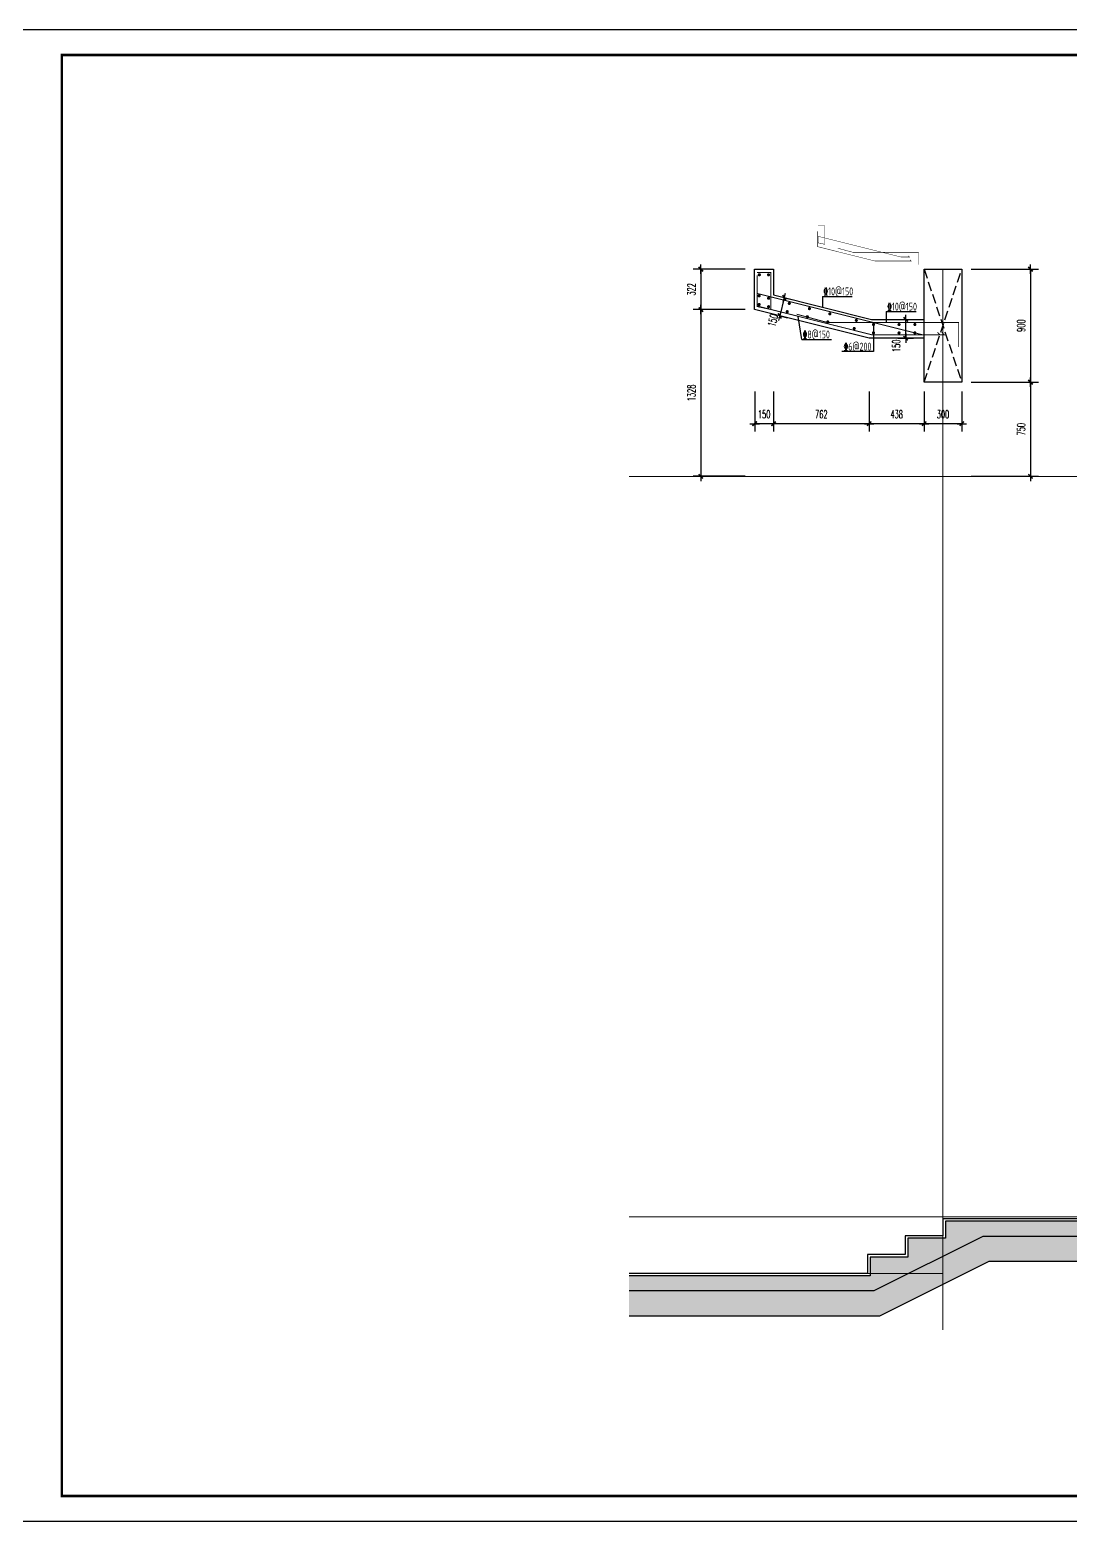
# Model space of a CAD drawing. Extents: x 169490 to 7584583, y -2399407 to 1374371.
# Drawn here: x 3754212 to 3762499, y 631585 to 643465 of the extents above; entities that cross this region are included whole.
import ezdxf

# ---------------------------------------------------------------- set-up
doc = ezdxf.new("R2010")
doc.units = 0
doc.header["$LTSCALE"] = 100
for name, pattern in [('ACAD_ISO10W100', [18.5, 12, -3, 0.5, -3]), ('DASH', [0.35, 0.25, -0.1]), ('DIVIDE2', [15.875, 6.35, -3.175, 0, -3.175, 0, -3.175]), ('DOTE', [2.42, 2, -0.2, 0.02, -0.2])]:
    doc.linetypes.add(name, pattern=pattern)
doc.layers.get('0').update_dxf_attribs({"linetype": 'CONTINUOUS'})
doc.layers.get('DEFPOINTS').update_dxf_attribs({"linetype": 'CONTINUOUS'})
for name, color, linetype in [('10', 7, 'DIVIDE2'), ('A-WA-M(面层)', 43, 'CONTINUOUS'), ('PUB_HATCH', 8, 'CONTINUOUS'), ('S-DETL-RBAR', 1, 'CONTINUOUS'), ('S-DETL-TEXT', 7, 'CONTINUOUS'), ('WALL', 7, 'CONTINUOUS'), ('图框', 140, 'CONTINUOUS'), ('尺寸标注', 3, 'CONTINUOUS')]:
    doc.layers.add(name, color=color, linetype=linetype)
doc.layers.add('DOTE', color=147, linetype='DOTE', lineweight=15)
doc.styles.add('DIM_FONT_T3', font='SIMPLEX', dxfattribs={"width": 0.494118, "bigfont": 'GBCBIG'})
doc.styles.add('TSSD_REIN', font='tssdeng.shx', dxfattribs={"width": 0.7, "bigfont": 'hztxt.shx'})
doc.dimstyles.new('DIMN100$TCH&&25', dxfattribs={"dimtxt": 63.75, "dimasz": 0.25, "dimexe": 62.5, "dimexo": 75, "dimgap": 43.125, "dimtad": 1, "dimdec": 0, "dimzin": 0, "dimdsep": 46, "dimtxsty": 'DIM_FONT_T3', "dimblk": '_DIMX', "dimcen": 0.09, "dimclrt": 7, "dimadec": 0, "dimazin": 0, "dimtfac": 1, "dimtdec": 0, "dimtix": 1, "dimtmove": 2, "dimatfit": 3, "dimldrblk": '_DIMX', "dimfxl": 10, "dimtolj": 1, "dimtzin": 0, "dimarcsym": 0})

# ---------------------------------------------------------------- blocks, each defined once
blk = doc.blocks.new('_DIMX')
blk.add_line((-150, 0), (150, 0))
at = {"const_width": 50}
blk.add_lwpolyline([(-70, -70), (70, 70)], dxfattribs=at)
blk = doc.blocks.new('*D1329')
at = {"layer": 'DEFPOINTS', "color": 0, "transparency": 16777216}
for p in [(3761336, 640658), (3761636, 640658), (3761336, 640327)]:
    blk.add_point(p, dxfattribs=at)
at = {"layer": '尺寸标注', "color": 0, "lineweight": -2, "transparency": 16777216}
for p, q in [((3761336, 640583), (3761336, 640265)), ((3761636, 640583), (3761636, 640265)), ((3761635, 640327), (3761336, 640327))]:
    blk.add_line(p, q, dxfattribs=at)
at = {"layer": '尺寸标注', "color": 0, "lineweight": -2, "transparency": 16777216, "xscale": 0.25, "yscale": 0.25, "zscale": 0.25, "rotation": 180}
blk.add_blockref('_DIMX', (3761336, 640327), dxfattribs=at)
at = {"layer": '尺寸标注', "color": 0, "lineweight": -2, "transparency": 16777216, "xscale": 0.25, "yscale": 0.25, "zscale": 0.25}
blk.add_blockref('_DIMX', (3761636, 640327), dxfattribs=at)
at = {"layer": '尺寸标注', "color": 7, "transparency": 16777216, "insert": (3761486, 640402), "char_height": 63.8, "attachment_point": 5, "style": 'DIM_FONT_T3'}
blk.add_mtext('\\A1;300', dxfattribs=at)
blk = doc.blocks.new('*D1330')
at = {"layer": 'DEFPOINTS', "color": 0, "transparency": 16777216}
for p in [(3760898, 640658), (3761336, 640658), (3760898, 640327)]:
    blk.add_point(p, dxfattribs=at)
at = {"layer": '尺寸标注', "color": 0, "lineweight": -2, "transparency": 16777216}
for p, q in [((3760898, 640583), (3760898, 640265)), ((3761336, 640583), (3761336, 640265)), ((3761335, 640327), (3760898, 640327))]:
    blk.add_line(p, q, dxfattribs=at)
at = {"layer": '尺寸标注', "color": 0, "lineweight": -2, "transparency": 16777216, "xscale": 0.25, "yscale": 0.25, "zscale": 0.25, "rotation": 180}
blk.add_blockref('_DIMX', (3760898, 640327), dxfattribs=at)
at = {"layer": '尺寸标注', "color": 0, "lineweight": -2, "transparency": 16777216, "xscale": 0.25, "yscale": 0.25, "zscale": 0.25}
blk.add_blockref('_DIMX', (3761336, 640327), dxfattribs=at)
at = {"layer": '尺寸标注', "color": 7, "transparency": 16777216, "insert": (3761117, 640402), "char_height": 63.8, "attachment_point": 5, "style": 'DIM_FONT_T3'}
blk.add_mtext('\\A1;438', dxfattribs=at)
blk = doc.blocks.new('*D1331')
at = {"layer": 'DEFPOINTS', "color": 0, "transparency": 16777216}
for p in [(3760136, 640658), (3760898, 640658), (3760136, 640327)]:
    blk.add_point(p, dxfattribs=at)
at = {"layer": '尺寸标注', "color": 0, "lineweight": -2, "transparency": 16777216}
for p, q in [((3760136, 640583), (3760136, 640265)), ((3760898, 640583), (3760898, 640265)), ((3760898, 640327), (3760136, 640327))]:
    blk.add_line(p, q, dxfattribs=at)
at = {"layer": '尺寸标注', "color": 0, "lineweight": -2, "transparency": 16777216, "xscale": 0.25, "yscale": 0.25, "zscale": 0.25, "rotation": 180}
blk.add_blockref('_DIMX', (3760136, 640327), dxfattribs=at)
at = {"layer": '尺寸标注', "color": 0, "lineweight": -2, "transparency": 16777216, "xscale": 0.25, "yscale": 0.25, "zscale": 0.25}
blk.add_blockref('_DIMX', (3760898, 640327), dxfattribs=at)
at = {"layer": '尺寸标注', "color": 7, "transparency": 16777216, "insert": (3760517, 640402), "char_height": 63.8, "attachment_point": 5, "style": 'DIM_FONT_T3'}
blk.add_mtext('\\A1;762', dxfattribs=at)
blk = doc.blocks.new('*D1332')
at = {"layer": 'DEFPOINTS', "color": 0, "transparency": 16777216}
for p in [(3759986, 640658), (3760136, 640658), (3759986, 640327)]:
    blk.add_point(p, dxfattribs=at)
at = {"layer": '尺寸标注', "color": 0, "lineweight": -2, "transparency": 16777216}
for p, q in [((3759986, 640583), (3759986, 640265)), ((3760136, 640583), (3760136, 640265)), ((3759985, 640327), (3759985, 640327)), ((3760136, 640327), (3759986, 640327)), ((3760136, 640327), (3760136, 640327))]:
    blk.add_line(p, q, dxfattribs=at)
at = {"layer": '尺寸标注', "color": 0, "lineweight": -2, "transparency": 16777216, "xscale": 0.25, "yscale": 0.25, "zscale": 0.25}
blk.add_blockref('_DIMX', (3759986, 640327), dxfattribs=at)
at = {"layer": '尺寸标注', "color": 0, "lineweight": -2, "transparency": 16777216, "xscale": 0.25, "yscale": 0.25, "zscale": 0.25, "rotation": 180}
blk.add_blockref('_DIMX', (3760136, 640327), dxfattribs=at)
at = {"layer": '尺寸标注', "color": 7, "transparency": 16777216, "insert": (3760061, 640402), "char_height": 63.8, "attachment_point": 5, "style": 'DIM_FONT_T3'}
blk.add_mtext('\\A1;150', dxfattribs=at)
blk = doc.blocks.new('*D1333')
at = {"layer": 'DEFPOINTS', "color": 0, "transparency": 16777216}
for p in [(3759986, 641558), (3759557, 641236), (3759986, 641236)]:
    blk.add_point(p, dxfattribs=at)
at = {"layer": '尺寸标注', "color": 0, "lineweight": -2, "transparency": 16777216}
for p, q in [((3759911, 641558), (3759495, 641558)), ((3759557, 641557), (3759557, 641236)), ((3759911, 641236), (3759495, 641236))]:
    blk.add_line(p, q, dxfattribs=at)
at = {"layer": '尺寸标注', "color": 0, "lineweight": -2, "transparency": 16777216, "xscale": 0.25, "yscale": 0.25, "zscale": 0.25}
for p, rotation in [((3759557, 641558), 90), ((3759557, 641236), 270)]:
    blk.add_blockref('_DIMX', p, dxfattribs=dict(at, rotation=rotation))
at = {"layer": '尺寸标注', "color": 7, "transparency": 16777216, "insert": (3759482, 641397), "char_height": 63.8, "attachment_point": 5, "rotation": 90, "style": 'DIM_FONT_T3'}
blk.add_mtext('\\A1;322', dxfattribs=at)
blk = doc.blocks.new('*D1334')
at = {"layer": 'DEFPOINTS', "color": 0, "transparency": 16777216}
for p in [(3759986, 641236), (3759557, 639908), (3759986, 639908)]:
    blk.add_point(p, dxfattribs=at)
at = {"layer": '尺寸标注', "color": 0, "lineweight": -2, "transparency": 16777216}
for p, q in [((3759911, 641236), (3759495, 641236)), ((3759557, 641235), (3759557, 639908)), ((3759911, 639908), (3759495, 639908))]:
    blk.add_line(p, q, dxfattribs=at)
at = {"layer": '尺寸标注', "color": 0, "lineweight": -2, "transparency": 16777216, "xscale": 0.25, "yscale": 0.25, "zscale": 0.25}
for p, rotation in [((3759557, 641236), 90), ((3759557, 639908), 270)]:
    blk.add_blockref('_DIMX', p, dxfattribs=dict(at, rotation=rotation))
at = {"layer": '尺寸标注', "color": 7, "transparency": 16777216, "insert": (3759482, 640572), "char_height": 63.8, "attachment_point": 5, "rotation": 90, "style": 'DIM_FONT_T3'}
blk.add_mtext('\\A1;1328', dxfattribs=at)
blk = doc.blocks.new('*D1335')
at = {"layer": 'DEFPOINTS', "color": 0, "transparency": 16777216}
for p in [(3761636, 641558), (3761636, 640658), (3762183, 640658)]:
    blk.add_point(p, dxfattribs=at)
at = {"layer": '尺寸标注', "color": 0, "lineweight": -2, "transparency": 16777216}
for p, q in [((3761711, 641558), (3762246, 641558)), ((3762183, 641557), (3762183, 640658)), ((3761711, 640658), (3762246, 640658))]:
    blk.add_line(p, q, dxfattribs=at)
at = {"layer": '尺寸标注', "color": 0, "lineweight": -2, "transparency": 16777216, "xscale": 0.25, "yscale": 0.25, "zscale": 0.25}
for p, rotation in [((3762183, 641558), 90), ((3762183, 640658), 270)]:
    blk.add_blockref('_DIMX', p, dxfattribs=dict(at, rotation=rotation))
at = {"layer": '尺寸标注', "color": 7, "transparency": 16777216, "insert": (3762108, 641108), "char_height": 63.8, "attachment_point": 5, "rotation": 90, "style": 'DIM_FONT_T3'}
blk.add_mtext('\\A1;900', dxfattribs=at)
blk = doc.blocks.new('*D1336')
at = {"layer": 'DEFPOINTS', "color": 0, "transparency": 16777216}
for p in [(3761636, 640658), (3761636, 639908), (3762183, 639908)]:
    blk.add_point(p, dxfattribs=at)
at = {"layer": '尺寸标注', "color": 0, "lineweight": -2, "transparency": 16777216}
for p, q in [((3761711, 640658), (3762246, 640658)), ((3762183, 640657), (3762183, 639908)), ((3761711, 639908), (3762246, 639908))]:
    blk.add_line(p, q, dxfattribs=at)
at = {"layer": '尺寸标注', "color": 0, "lineweight": -2, "transparency": 16777216, "xscale": 0.25, "yscale": 0.25, "zscale": 0.25}
for p, rotation in [((3762183, 640658), 90), ((3762183, 639908), 270)]:
    blk.add_blockref('_DIMX', p, dxfattribs=dict(at, rotation=rotation))
at = {"layer": '尺寸标注', "color": 7, "transparency": 16777216, "insert": (3762108, 640283), "char_height": 63.8, "attachment_point": 5, "rotation": 90, "style": 'DIM_FONT_T3'}
blk.add_mtext('\\A1;750', dxfattribs=at)
blk = doc.blocks.new('*D1342')
at = {"layer": 'DEFPOINTS', "color": 0, "transparency": 16777216}
for p in [(3760163, 641346), (3760126, 641201), (3760186, 641186)]:
    blk.add_point(p, dxfattribs=at)
at = {"layer": '尺寸标注', "color": 0, "lineweight": -2, "transparency": 16777216}
for p, q in [((3760222, 641331), (3760186, 641186)), ((3760235, 641328), (3760283, 641316)), ((3760199, 641183), (3760246, 641171))]:
    blk.add_line(p, q, dxfattribs=at)
at = {"layer": '尺寸标注', "color": 0, "lineweight": -2, "transparency": 16777216, "xscale": 0.25, "yscale": 0.25, "zscale": 0.25}
for p, rotation in [((3760222, 641331), 75.96375542014792), ((3760186, 641186), 255.9637554201479)]:
    blk.add_blockref('_DIMX', p, dxfattribs=dict(at, rotation=rotation))
at = {"layer": '尺寸标注', "color": 7, "transparency": 16777216, "insert": (3760131, 641150), "char_height": 63.8, "attachment_point": 5, "rotation": 75.9638, "style": 'DIM_FONT_T3'}
blk.add_mtext('\\A1;150', dxfattribs=at)
blk = doc.blocks.new('*D1343')
at = {"layer": 'DEFPOINTS', "color": 0, "transparency": 16777216}
for p in [(3761051, 641158), (3761189, 641158), (3761051, 641008)]:
    blk.add_point(p, dxfattribs=at)
at = {"layer": '尺寸标注', "color": 0, "lineweight": -2, "transparency": 16777216}
for p, q in [((3761126, 641158), (3761251, 641158)), ((3761189, 641008), (3761189, 641157)), ((3761126, 641008), (3761251, 641008))]:
    blk.add_line(p, q, dxfattribs=at)
at = {"layer": '尺寸标注', "color": 0, "lineweight": -2, "transparency": 16777216, "xscale": 0.25, "yscale": 0.25, "zscale": 0.25}
for p, rotation in [((3761189, 641158), 90), ((3761189, 641008), 270)]:
    blk.add_blockref('_DIMX', p, dxfattribs=dict(at, rotation=rotation))
at = {"layer": '尺寸标注', "color": 7, "transparency": 16777216, "insert": (3761114, 640947), "char_height": 63.8, "attachment_point": 5, "rotation": 90, "style": 'DIM_FONT_T3'}
blk.add_mtext('\\A1;150', dxfattribs=at)

msp = doc.modelspace()

# ---------------------------------------------------------------- hatches: boundary and pattern name
at = {"layer": 'PUB_HATCH', "linetype": 'Continuous'}
h = msp.add_hatch(dxfattribs=at)
h.set_pattern_fill('混凝土', color=256, scale=10, style=0)
h.set_pattern_definition([(50, (2110495.14, -348828.91), (71.7260183, -6.2752135), [7.5, -82.5]), (355, (2110495.14, -348828.91), (-13.8751334, 75.2192134), [6, -66]), (100.4514, (2110501.12, -348829.43), (57.8509382, 68.9439542), [6.374019, -70.1142112]), (46.1842, (2110495.14, -348808.91), (106.724105, -16.5519014), [11.25, -123.75]), (96.6356, (2110504.04, -348810.29), (93.4662706, 97.411787), [9.561029, -105.1713]), (351.1842, (2110495.14, -348808.91), (93.4661945, 97.41186), [9, -99]), (21, (2110505.14, -348813.91), (59.6907052, -40.261889), [7.5, -82.5]), (326, (2110505.14, -348813.91), (24.3315332, 72.5150045), [6, -66]), (71.4514, (2110510.116, -348817.265), (84.0222629, 32.2530497), [6.374019, -70.1142112]), (37.5, (2110495.141, -348828.91), (1.21598553, 33.2893854), [0, -65.2, 0, -67, 0, -66.25]), (7.5, (2110495.14, -348828.91), (26.30695374, 39.4411712), [0, -38.2, 0, -63.7, 0, -25.25]), (327.5, (2110472.84, -348828.91), (53.3822436, -2.25548717), [0, -25, 0, -78, 0, -103.5]), (317.5, (2110462.84, -348828.91), (58.3186169, 10.0104982), [0, -32.5, 0, -51.8, 0, -73.5])])
h.paths.add_polyline_path([(3763986.3, 633973.7), (3761505.7, 633973.7), (3761505.7, 633838.7), (3761205.7, 633838.7), (3761205.7, 633688.7), (3760905.7, 633688.7), (3760905.7, 633538.7), (3758985.7, 633538.7), (3758985.7, 633418.7), (3760934.1, 633418.7), (3761804.1, 633853.7), (3763986.3, 633853.7)])
h = msp.add_hatch(dxfattribs=at)
h.set_pattern_fill('卵石砌体', color=256, scale=20, style=0)
h.set_pattern_definition([(0, (2110600.14, -348828.91), (0, 150), [7.5, -22.5, 7.5, -112.5]), (0, (2110637.64, -348813.91), (0, 150), [7.5, -142.5]), (0, (2110562.64, -348798.91), (0, 150), [15, -135]), (0, (2110525.14, -348791.41), (0, 150), [22.5, -127.5]), (0, (2110600.14, -348783.91), (0, 150), [15, -15, 22.5, -97.5]), (0, (2110592.64, -348761.41), (0, 150), [22.5, -127.5]), (0, (2110555.14, -348753.91), (0, 150), [22.5, -52.5, 22.5, -52.5]), (0, (2110525.14, -348731.41), (0, 150), [22.5, -7.5, 7.5, -112.5]), (0, (2110622.64, -348716.41), (0, 150), [7.5, -142.5]), (0, (2110592.64, -348701.41), (0, 150), [15, -135]), (90, (2110495.14, -348693.91), (-150, 9e-15), [15, -135]), (90, (2110510.14, -348798.91), (-150, 9e-15), [7.5, -15, 22.5, -105]), (90, (2110547.64, -348783.91), (-150, 9e-15), [30, -7.5, 7.5, -105]), (90, (2110570.14, -348746.41), (-150, 9e-15), [22.5, -127.5]), (90, (2110577.64, -348813.91), (-150, 9e-15), [15, -135]), (90, (2110585.14, -348693.91), (-150, 9e-15), [15, -135]), (90, (2110592.64, -348783.91), (-150, 9e-15), [15, -75, 7.5, -52.5]), (90, (2110615.14, -348708.91), (-150, 9e-15), [7.5, -7.5, 7.5, -127.5]), (90, (2110622.64, -348776.41), (-150, 9e-15), [15, -22.5, 15, -97.5]), (90, (2110630.14, -348813.91), (-150, 9e-15), [15, -135]), (45, (2110502.64, -348813.91), (9e-15, 150), [21.21315, -42.426404, 31.8198, -116.672678]), (45, (2110495.14, -348813.91), (9e-15, 150), [21.213203, -190.91883]), (45, (2110577.64, -348798.91), (9e-15, 150), [21.213203, -190.91883]), (45, (2110562.64, -348723.91), (9e-15, 150), [21.213203, -190.91883]), (45, (2110630.14, -348798.91), (9e-15, 150), [21.213203, -190.91883]), (45, (2110502.64, -348783.91), (9e-15, 150), [10.606602, -201.52542]), (45, (2110517.64, -348738.91), (9e-15, 150), [10.606602, -201.52542]), (45, (2110532.64, -348791.41), (9e-15, 150), [10.606602, -201.52542]), (45, (2110547.64, -348738.91), (9e-15, 150), [10.606602, -201.52542]), (45, (2110592.64, -348768.91), (9e-15, 150), [10.606602, -201.52542]), (45, (2110592.64, -348686.41), (9e-15, 150), [10.606602, -201.52542]), (45, (2110607.64, -348701.41), (9e-15, 150), [10.606602, -201.52542]), (45, (2110615.14, -348783.91), (9e-15, 150), [10.606602, -201.52542]), (45, (2110622.64, -348821.41), (9e-15, 150), [10.606602, -201.52542]), (45, (2110622.64, -348761.41), (9e-15, 150), [10.606602, -201.52542]), (45, (2110622.64, -348686.41), (9e-15, 150), [10.606602, -201.52542]), (45, (2110630.14, -348716.41), (9e-15, 150), [10.606602, -201.52542]), (135, (2110600.14, -348701.41), (-150, 9e-15), [10.606602, -201.52542]), (135, (2110615.14, -348686.41), (-150, 9e-15), [10.606602, -201.52542]), (135, (2110622.64, -348716.41), (-150, 9e-15), [10.606602, -201.52542]), (135, (2110645.14, -348686.41), (-150, 9e-15), [10.606602, -201.52542]), (135, (2110570.14, -348738.91), (-150, 9e-15), [10.606602, -201.52542]), (135, (2110555.14, -348753.91), (-150, 9e-15), [10.606602, -201.52542]), (135, (2110510.14, -348791.41), (-150, 9e-15), [10.606602, -201.52542]), (135, (2110525.14, -348791.41), (-150, 9e-15), [10.606602, -201.52542]), (135, (2110540.14, -348738.91), (-150, 9e-15), [10.606602, -201.52542]), (135, (2110510.14, -348761.41), (-150, 9e-15), [10.606602, -201.52542]), (135, (2110600.14, -348783.91), (-150, 9e-15), [10.606602, -201.52542]), (135, (2110622.64, -348768.91), (-150, 9e-15), [10.606602, -201.52542]), (135, (2110630.14, -348798.91), (-150, 9e-15), [10.606602, -201.52542]), (135, (2110630.14, -348783.91), (-150, 9e-15), [10.606602, -201.52542]), (135, (2110637.64, -348813.91), (-150, 9e-15), [10.606602, -201.52542]), (135, (2110517.64, -348723.91), (-150, 9e-15), [21.213203, -190.91883]), (135, (2110592.64, -348768.91), (-150, 9e-15), [21.213203, -190.91883]), (135, (2110585.14, -348821.41), (-150, 9e-15), [53.033008, -159.099024]), (26.5650512, (2110495.14, -348753.91), (149.9999994, 1.2e-06), [16.77, -318.64018]), (26.5650512, (2110517.64, -348798.91), (149.9999994, 1.2e-06), [16.77, -318.64018]), (26.5650512, (2110547.64, -348731.41), (149.9999994, 1.2e-06), [16.77, -318.64018]), (26.5650512, (2110607.64, -348828.91), (149.9999994, 1.2e-06), [16.77, -318.64018]), (26.5650512, (2110585.14, -348791.41), (149.9999994, 1.2e-06), [16.77, -318.64018]), (26.5650512, (2110600.14, -348761.41), (149.9999994, 1.2e-06), [16.77, -318.64018]), (26.5650512, (2110577.64, -348708.91), (149.9999994, 1.2e-06), [16.77, -318.64018]), (26.5650512, (2110630.14, -348716.41), (149.9999994, 1.2e-06), [16.77, -318.64018]), (63.4349488, (2110510.14, -348753.91), (1e-07, 150), [16.77, -318.64018]), (63.4349488, (2110510.14, -348746.41), (1e-07, 150), [16.77, -318.64018]), (63.4349488, (2110570.14, -348723.91), (1e-07, 150), [33.54, -301.87018]), (63.4349488, (2110622.64, -348731.41), (1e-07, 150), [16.77, -318.64018]), (63.4349488, (2110615.14, -348753.91), (1e-07, 150), [16.77, -318.64018]), (63.4349488, (2110540.14, -348783.91), (1e-07, 150), [16.77, -318.64018]), (63.4349488, (2110615.14, -348701.41), (1e-07, 150), [16.77, -318.64018]), (63.4349488, (2110637.64, -348708.91), (1e-07, 150), [16.77, -318.64018]), (116.5650512, (2110502.64, -348708.91), (-1.2e-06, 149.9999994), [16.77, -318.64018]), (116.5650512, (2110585.14, -348828.91), (-1.2e-06, 149.9999994), [16.77, -318.64018]), (116.5650512, (2110517.64, -348731.41), (-1.2e-06, 149.9999994), [16.77, -318.64018]), (116.5650512, (2110630.14, -348746.41), (-1.2e-06, 149.9999994), [16.77, -318.64018]), (116.5650512, (2110577.64, -348753.91), (-1.2e-06, 149.9999994), [16.77, -318.64018]), (116.5650512, (2110622.64, -348723.91), (-1.2e-06, 149.9999994), [16.77, -318.64018]), (116.5650512, (2110547.64, -348753.91), (-1.2e-06, 149.9999994), [16.77, -318.64018]), (116.5650512, (2110517.64, -348783.91), (-1.2e-06, 149.9999994), [16.77, -318.64018]), (153.4349488, (2110510.14, -348716.41), (-150, 1e-07), [16.77, -318.64018]), (153.4349488, (2110562.64, -348798.91), (-150, 1e-07), [16.77, -318.64018]), (153.4349488, (2110532.64, -348731.41), (-150, 1e-07), [16.77, -318.64018]), (153.4349488, (2110622.64, -348791.41), (-150, 1e-07), [16.77, -318.64018]), (153.4349488, (2110600.14, -348828.91), (-150, 1e-07), [16.77, -318.64018]), (153.4349488, (2110615.14, -348708.91), (-150, 1e-07), [16.77, -318.64018]), (153.4349488, (2110592.64, -348761.41), (-150, 1e-07), [16.77, -318.64018]), (153.4349488, (2110510.14, -348716.41), (-150, 1e-07), [16.77, -318.64018]), (153.4349488, (2110645.14, -348753.91), (-150, 1e-07), [16.77, -318.64018]), (243.4349488, (2110502.64, -348813.91), (-1e-07, -150), [16.77, -318.64018])])
h.paths.add_polyline_path([(3763986.3, 633853.7), (3761804.1, 633853.7), (3760934.1, 633418.7), (3758985.7, 633418.7), (3758985.7, 633218.7), (3760981.3, 633218.7), (3761851.3, 633653.7), (3763986.3, 633653.7)])

# ---------------------------------------------------------------- linework, layer by layer
at = {"layer": '10', "ltscale": 10}
for p, q in [((3760932.2, 641117.2), (3760932.2, 640901)), ((3760932.2, 640901), (3760679, 640901))]:
    msp.add_line(p, q, dxfattribs=at)
at = {"layer": 'A-WA-M(面层)'}
for points in [[(3763985.5, 634008.7), (3763481.7, 633993.7), (3761485.7, 633993.7), (3761485.7, 633858.7), (3761185.7, 633858.7), (3761185.7, 633708.7), (3760885.7, 633708.7), (3760885.7, 633558.7), (3758985.7, 633558.7)], [(3763985.5, 633973.7), (3761505.7, 633973.7), (3761505.7, 633838.7), (3761205.7, 633838.7), (3761205.7, 633688.7), (3760905.7, 633688.7), (3760905.7, 633538.7), (3758985.7, 633538.7)], [(3763985.5, 633853.7), (3761804.1, 633853.7), (3760934.1, 633418.7), (3758985.7, 633418.7)], [(3763985.5, 633653.7), (3761851.3, 633653.7), (3760981.3, 633218.7), (3758985.7, 633218.7)]]:
    msp.add_lwpolyline(points, dxfattribs=at)
at = {"layer": 'DOTE', "linetype": 'ACAD_ISO10W100', "ltscale": 100}
for p, q in [((3761485.7, 633108.7), (3761485.7, 641557.6)), ((3765685.4, 639907.7), (3758985.7, 639907.7)), ((3765685.4, 634008.7), (3758985.7, 634008.7)), ((3761485.7, 633558.7), (3758985.7, 633558.7))]:
    msp.add_line(p, q, dxfattribs=at)
at = {"layer": 'S-DETL-RBAR'}
for points, const_width in [([(3760490.1, 641903.6), (3760545.3, 641903.6), (3760545.3, 641756.1), (3760491.8, 641767.6), (3760491.8, 641819.6), (3761150.6, 641654.9), (3761219.3, 641654.9), (3761210, 641665.3)], 3.75), ([(3760487.4, 641860.1), (3760487.4, 641737.2), (3760944.7, 641622.7), (3761232.2, 641622.7), (3761222.8, 641633)], 3.75), ([(3761291.1, 641594.9), (3761291.1, 641692.7), (3760767.6, 641692.7), (3760646, 641725.5)], 3.75), ([(3760003.1, 641532.3), (3760113.5, 641532.3), (3760113.5, 641237.3), (3760006.6, 641260.3), (3760006.6, 641364.4), (3761324.2, 641035), (3761461.5, 641035)], 7.5), ([(3760006.6, 641510), (3760006.6, 641264.1), (3760921.1, 641035), (3761496, 641035), (3761477.4, 641055.7)], 7.5), ([(3761611, 640938), (3761611, 641133.6), (3760564, 641133.6), (3760320.8, 641199.2)], 7.5), ([(3761461.5, 641035), (3761442.9, 641055.7)], 7.5)]:
    msp.add_lwpolyline(points, dxfattribs=dict(at, const_width=const_width))
at = {"layer": 'S-DETL-RBAR', "const_width": 12.5}
for points in [[(3760029.2, 641513.2, -1), (3760016.7, 641513.2, -1)], [(3760103, 641513.2, -1), (3760090.5, 641513.2, -1)], [(3760027.3, 641345.5, -1), (3760014.8, 641345.5, -1)], [(3760027.3, 641276.8, -1), (3760014.8, 641276.8, -1)], [(3760103, 641326.3, -1), (3760090.5, 641326.3, -1)], [(3760267.9, 641284.9, -1), (3760255.4, 641284.9, -1)], [(3760103, 641259, -1), (3760090.5, 641259, -1)], [(3760251.4, 641219.9, -1), (3760238.9, 641219.9, -1)], [(3760411.6, 641178.8, -1), (3760399.1, 641178.8, -1)], [(3760428.1, 641243.8, -1), (3760415.6, 641243.8, -1)], [(3760590.7, 641202.8, -1), (3760578.2, 641202.8, -1)], [(3760574.2, 641137.8, -1), (3760561.7, 641137.8, -1)], [(3760785.5, 641085.4, -1), (3760773, 641085.4, -1)], [(3760802, 641150.4, -1), (3760789.5, 641150.4, -1)], [(3760938.4, 641117.2, -1), (3760925.9, 641117.2, -1)], [(3760938.4, 641050.8, -1), (3760925.9, 641050.8, -1)], [(3761142.1, 641117.2, -1), (3761129.6, 641117.2, -1)], [(3761142.1, 641050.8, -1), (3761129.6, 641050.8, -1)], [(3761268.7, 641117.2, -1), (3761256.2, 641117.2, -1)], [(3761268.7, 641050.8, -1), (3761256.2, 641050.8, -1)]]:
    msp.add_lwpolyline(points, format="xyb", close=True, dxfattribs=at)
at = {"layer": 'S-DETL-TEXT'}
for p, q in [((3760525.9, 641341.2), (3760762.9, 641341.2)), ((3760525.9, 641341.2), (3760525.9, 641255.2)), ((3760360.3, 640997.8), (3760333.4, 641182.3)), ((3761034, 641219.6), (3761271.1, 641219.6)), ((3761034, 641219.6), (3761034, 641133.6)), ((3760360.3, 640997.8), (3760597.3, 640997.8))]:
    msp.add_line(p, q, dxfattribs=at)
at = {"layer": 'WALL'}
for p, q in [((3759985.5, 641235.7), (3759985.5, 641557.6)), ((3759985.5, 641557.6), (3760135.5, 641557.6)), ((3760135.5, 641557.6), (3760135.5, 641352.8)), ((3761335.7, 641157.6), (3761335.7, 641557.6)), ((3761335.7, 641557.6), (3761635.7, 641557.6)), ((3761635.7, 641557.6), (3761635.7, 640657.6)), ((3760135.5, 641352.8), (3760916.3, 641157.6)), ((3760897.8, 641007.6), (3759985.5, 641235.7)), ((3760916.3, 641157.6), (3761335.7, 641157.6)), ((3761335.7, 640657.6), (3761335.7, 641157.6)), ((3761335.7, 641007.6), (3760897.8, 641007.6)), ((3761635.7, 640657.6), (3761335.7, 640657.6))]:
    msp.add_line(p, q, dxfattribs=at)
at = {"layer": 'WALL', "linetype": 'DASH', "ltscale": 3}
for p, q in [((3761335.7, 640657.6), (3761635.7, 641557.6)), ((3761335.7, 641557.6), (3761635.7, 640657.6))]:
    msp.add_line(p, q, dxfattribs=at)
at = {"layer": '图框'}
msp.add_lwpolyline([(3753966.7, 631584.7), (3770786.7, 631584.7), (3770786.7, 643464.7), (3753966.7, 643464.7)], close=True, dxfattribs=at)
at = {"layer": '图框', "const_width": 20}
msp.add_lwpolyline([(3754466.7, 631784.7), (3770586.7, 631784.7), (3770586.7, 643264.7), (3754466.7, 643264.7)], close=True, dxfattribs=at)

# ---------------------------------------------------------------- texts
at = {"layer": '10', "ltscale": 10, "style": 'TSSD_REIN', "width": 0.7}
msp.add_text('%%1326@200', height=62.5, dxfattribs=at).set_placement((3760694.1, 640909.8))
at = {"layer": 'S-DETL-TEXT', "style": 'TSSD_REIN', "width": 0.7}
for s, p in [('%%13210@150', (3760533.7, 641350)), ('%%13210@150', (3761041.8, 641228.4)), ('%%1328@150', (3760368.1, 641006.6))]:
    msp.add_text(s, height=62.5, dxfattribs=at).set_placement(p)

# ---------------------------------------------------------------- dimensions: what is measured, and where the dimension line sits
at = {"layer": '尺寸标注'}
for base, p1, p2, picture, middle in [((3759557.3, 641235.7), (3759985.5, 641557.6), (3759985.5, 641235.7), '*D1333', (3759482.3, 641396.6)), ((3762183.5, 640657.6), (3761635.7, 641557.6), (3761635.7, 640657.6), '*D1335', (3762108.5, 641107.6)), ((3759557.3, 639907.7), (3759985.5, 641235.7), (3759985.5, 639907.7), '*D1334', (3759482.3, 640571.7)), ((3762183.5, 639907.7), (3761635.7, 640657.6), (3761635.7, 639907.7), '*D1336', (3762108.5, 640282.7))]:
    dim = msp.add_linear_dim(base=base, p1=p1, p2=p2, angle=90, dimstyle='DIMN100$TCH&&25', dxfattribs=at)
    dim.commit()
    dim.dimension.update_dxf_attribs({"geometry": picture, "text_midpoint": middle})
for base, p1, p2, angle, picture, middle, dimtype in [((3760185.6, 641185.9), (3760162.7, 641346.3), (3760126.3, 641200.7), 255.96376, '*D1342', (3760131, 641149.9), 161), ((3761188.6, 641157.6), (3761051.1, 641007.6), (3761051.1, 641157.6), 90, '*D1343', (3761113.6, 640946.6), 160)]:
    dim = msp.add_linear_dim(base=base, p1=p1, p2=p2, angle=angle, dimstyle='DIMN100$TCH&&25', dxfattribs=at)
    dim.commit()
    dim.dimension.update_dxf_attribs({"geometry": picture, "text_midpoint": middle, "dimtype": dimtype})
for base, p1, p2, picture, middle in [((3759985.5, 640327.5), (3760135.5, 640657.6), (3759985.5, 640657.6), '*D1332', (3760060.5, 640402.5)), ((3760135.5, 640327.5), (3760897.8, 640657.6), (3760135.5, 640657.6), '*D1331', (3760516.7, 640402.5)), ((3760897.8, 640327.5), (3761335.7, 640657.6), (3760897.8, 640657.6), '*D1330', (3761116.8, 640402.5)), ((3761335.7, 640327.5), (3761635.7, 640657.6), (3761335.7, 640657.6), '*D1329', (3761485.7, 640402.5))]:
    dim = msp.add_linear_dim(base=base, p1=p1, p2=p2, dimstyle='DIMN100$TCH&&25', dxfattribs=at)
    dim.commit()
    dim.dimension.update_dxf_attribs({"geometry": picture, "text_midpoint": middle})

doc.saveas('drawing.dxf')
